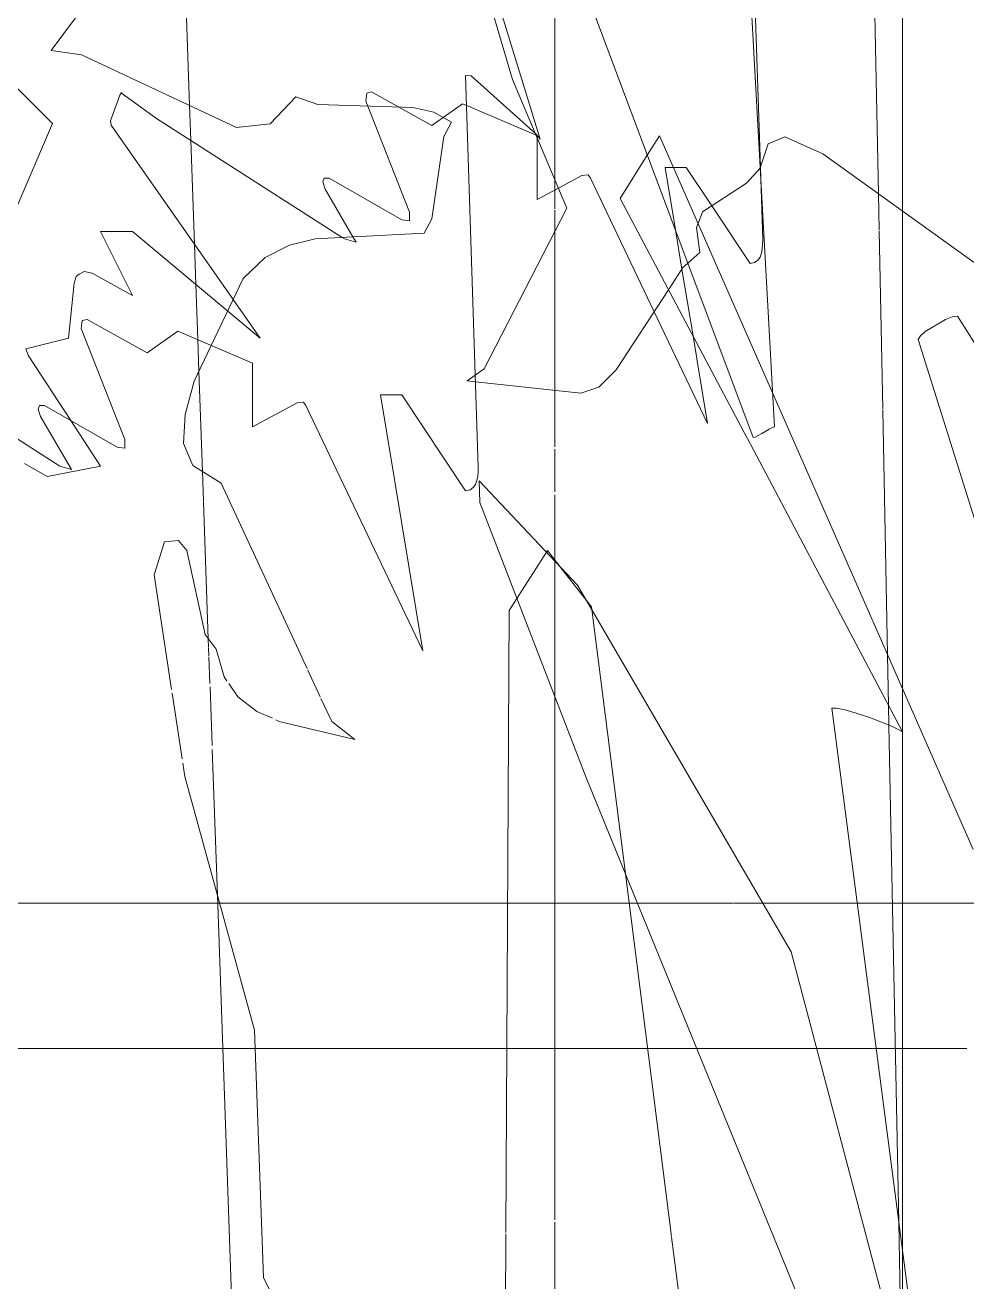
# Model space of a CAD drawing. Header units: inches. Extents: x 8252 to 9002, y -226 to 478.
# Drawn here: x 8576.22 to 8594.03, y 43.22 to 66.98 of the extents above; entities that cross this region are included whole.
import ezdxf

# ---------------------------------------------------------------- set-up
doc = ezdxf.new("R2010")
doc.units = ezdxf.units.IN
doc.header["$MEASUREMENT"] = 0
for name, color, linetype, lineweight in [('A-DETL-GENF', 92, 'Continuous', 9), ('A-GLAZ-CWMG', 51, 'Continuous', 9), ('A-WALL-PATT-1', 111, 'Continuous', 9), ('S-FNDN', 32, 'Continuous', 18)]:
    doc.layers.add(name, color=color, linetype=linetype, lineweight=lineweight)

# ---------------------------------------------------------------- blocks, each defined once
blk = doc.blocks.new('jay 23630 - jay 23630-1391547-Section 18')
at = {"layer": 'A-DETL-GENF'}
for p, q in [((8586.241, 69.185), (8586.241, 64.059)), ((8579.33, 65.463), (8579.231, 68.275)), ((8586.241, 67.936), (8586.241, 64.371)), ((8592.287, 67.596), (8592.362, 63.789)), ((8579.353, 64.802), (8579.33, 65.463)), ((8579.423, 62.839), (8579.353, 64.802)), ((8586.241, 64.371), (8586.241, 64.059)), ((8586.241, 64.059), (8586.241, 63.861)), ((8586.241, 64.059), (8586.241, 63.861)), ((8586.241, 63.861), (8586.241, 63.503)), ((8586.241, 63.861), (8586.241, 63.503)), ((8592.362, 63.789), (8592.376, 63.109)), ((8586.241, 63.481), (8586.241, 63.079)), ((8586.241, 63.481), (8586.241, 63.079)), ((8586.241, 63.079), (8586.241, 60.072)), ((8586.241, 63.079), (8586.241, 60.599)), ((8592.376, 63.09), (8592.442, 59.717)), ((8579.45, 62.076), (8579.423, 62.839)), ((8579.486, 61.034), (8579.45, 62.076)), ((8579.508, 60.434), (8579.486, 61.034)), ((8586.241, 61.043), (8586.241, 60.072)), ((8586.241, 60.506), (8586.241, 61.043)), ((8579.574, 58.54), (8579.508, 60.434)), ((8586.241, 60.599), (8586.241, 60.504)), ((8586.241, 60.504), (8586.241, 60.506)), ((8586.241, 60.072), (8586.241, 59.003)), ((8586.241, 60.072), (8586.241, 59.003)), ((8592.443, 59.696), (8592.534, 55.073)), ((8586.241, 58.961), (8586.241, 58.153)), ((8586.241, 58.961), (8586.241, 58.153)), ((8579.594, 57.975), (8579.574, 58.54)), ((8586.241, 58.096), (8586.241, 56.866)), ((8586.241, 58.096), (8586.241, 56.845)), ((8579.686, 55.376), (8579.595, 57.967)), ((8586.084, 57.011), (8586.104, 57.042)), ((8586.336, 56.744), (8586.104, 57.042)), ((8585.523, 56.137), (8586.084, 57.011)), ((8586.241, 56.845), (8586.241, 56.759)), ((8586.241, 56.845), (8586.241, 56.759)), ((8586.241, 56.753), (8586.241, 54.278)), ((8586.241, 56.753), (8586.241, 54.278)), ((8586.839, 56.098), (8586.336, 56.744)), ((8585.379, 55.913), (8585.523, 56.137)), ((8586.932, 55.979), (8586.839, 56.098)), ((8585.379, 55.913), (8585.312, 44.146)), ((8586.938, 55.928), (8586.932, 55.979)), ((8587.574, 50.93), (8586.938, 55.928)), ((8579.692, 55.214), (8579.686, 55.376)), ((8579.698, 55.053), (8579.692, 55.199)), ((8579.716, 54.527), (8579.698, 55.032)), ((8592.534, 55.073), (8592.553, 54.116)), ((8579.757, 53.36), (8579.718, 54.469)), ((8586.241, 54.278), (8586.241, 44.391)), ((8586.241, 54.278), (8586.241, 44.391)), ((8592.553, 54.116), (8592.56, 53.741)), ((8592.56, 53.735), (8592.745, 44.343)), ((8579.857, 50.53), (8579.76, 53.283)), ((8588.447, 44.071), (8587.574, 50.93)), ((8580.125, 42.942), (8579.857, 50.53)), ((8586.241, 44.343), (8586.241, 43.218)), ((8586.241, 44.343), (8586.241, 43.218)), ((8592.745, 44.343), (8592.773, 42.925)), ((8585.312, 44.125), (8585.303, 42.558)), ((8588.66, 42.393), (8588.448, 44.058)), ((8586.241, 43.215), (8586.241, 39.887)), ((8586.241, 43.215), (8586.241, 39.887))]:
    blk.add_line(p, q, dxfattribs=at)
blk = doc.blocks.new('Rectangular Mullion - Profile_Polycarbonate_Lower-1595359-Section 18')
at = {"layer": 'A-GLAZ-CWMG'}
for p, q in [((8575.146, 50.375), (8579.863, 50.375)), ((8579.863, 50.375), (8579.9, 50.375)), ((8579.9, 50.375), (8585.347, 50.375)), ((8585.347, 50.375), (8587.645, 50.375)), ((8587.645, 50.375), (8587.801, 50.375)), ((8587.801, 50.375), (8589.612, 50.375)), ((8589.627, 50.375), (8590.177, 50.375)), ((8590.177, 50.375), (8591.961, 50.375)), ((8591.961, 50.375), (8592.626, 50.375)), ((8592.626, 50.375), (8594.869, 50.375)), ((8574.74, 47.625), (8579.96, 47.625)), ((8579.96, 47.625), (8580.57, 47.625)), ((8580.57, 47.625), (8585.332, 47.625)), ((8585.332, 47.625), (8587.867, 47.625)), ((8587.867, 47.625), (8587.994, 47.625)), ((8587.994, 47.625), (8588.924, 47.625)), ((8588.924, 47.625), (8591.195, 47.625)), ((8591.195, 47.625), (8592.318, 47.625)), ((8592.318, 47.625), (8592.68, 47.625)), ((8592.68, 47.625), (8594.031, 47.625))]:
    blk.add_line(p, q, dxfattribs=at)
blk = doc.blocks.new('lupin 26755 - lupin 26755-V5-Section 18')
at = {"layer": 'A-DETL-GENF'}
for p, q in [((8576, 65.859), (8576.741, 65.118)), ((8576.741, 65.118), (8574.583, 60.109))]:
    blk.add_line(p, q, dxfattribs=at)
blk = doc.blocks.new('hydrangea 26752 - hydrangea 26752-V6-Section 18')
at = {"layer": 'A-DETL-GENF'}
for p, q in [((8578.256, 68.562), (8576.712, 66.503)), ((8585.441, 65.95), (8585.068, 67.21)), ((8576.712, 66.503), (8577.289, 66.42)), ((8577.289, 66.42), (8580.222, 65.044)), ((8585.87, 64.936), (8585.441, 65.95)), ((8580.854, 65.115), (8581.344, 65.621)), ((8581.344, 65.621), (8581.76, 65.479)), ((8581.76, 65.479), (8583.556, 65.422)), ((8583.556, 65.422), (8583.949, 65.336)), ((8583.949, 65.336), (8584.285, 65.143)), ((8584.285, 65.143), (8584.141, 64.872)), ((8580.222, 65.044), (8580.854, 65.115)), ((8586.468, 63.521), (8585.87, 64.936)), ((8584.141, 64.872), (8583.915, 63.318)), ((8590.272, 64.736), (8590.123, 64.281)), ((8590.593, 64.867), (8590.272, 64.736)), ((8591.311, 64.545), (8590.593, 64.867)), ((8594.282, 62.408), (8591.311, 64.545)), ((8590.122, 64.278), (8589.868, 63.989)), ((8589.868, 63.989), (8589.032, 63.448)), ((8584.902, 60.48), (8586.468, 63.521)), ((8583.915, 63.318), (8583.771, 63.047)), ((8588.948, 63.23), (8588.918, 63.15)), ((8589.032, 63.448), (8588.948, 63.23)), ((8583.771, 63.047), (8581.709, 62.938)), ((8588.918, 63.15), (8588.98, 62.68)), ((8581.22, 62.82), (8580.763, 62.583)), ((8581.709, 62.938), (8581.22, 62.82)), ((8580.763, 62.583), (8580.347, 62.188)), ((8588.98, 62.68), (8588.756, 62.478)), ((8588.663, 62.395), (8588.403, 61.996)), ((8588.756, 62.478), (8588.663, 62.395)), ((8580.347, 62.188), (8579.742, 60.924)), ((8588.391, 61.977), (8587.402, 60.46)), ((8579.742, 60.924), (8579.417, 60.245)), ((8584.733, 60.361), (8584.902, 60.48)), ((8587.402, 60.46), (8587.072, 60.136)), ((8579.417, 60.245), (8579.246, 59.618)), ((8584.579, 60.253), (8584.733, 60.361)), ((8584.737, 60.236), (8584.579, 60.253)), ((8586.73, 60.019), (8584.737, 60.236)), ((8587.072, 60.136), (8586.73, 60.019)), ((8579.246, 59.618), (8579.218, 59.066)), ((8579.218, 59.066), (8579.396, 58.654)), ((8579.396, 58.654), (8579.927, 58.317)), ((8579.927, 58.317), (8581.472, 54.99)), ((8578.858, 57.211), (8578.659, 56.582)), ((8579.125, 57.234), (8578.858, 57.211)), ((8579.282, 57.044), (8579.125, 57.234)), ((8579.624, 55.457), (8579.282, 57.044)), ((8578.659, 56.582), (8578.992, 54.415)), ((8579.837, 55.18), (8579.624, 55.457)), ((8579.983, 54.659), (8579.837, 55.18)), ((8581.473, 54.987), (8581.555, 54.811)), ((8581.569, 54.782), (8581.803, 54.278)), ((8580.039, 54.577), (8579.983, 54.659)), ((8580.247, 54.276), (8580.072, 54.529)), ((8579.002, 54.348), (8579.192, 53.106)), ((8580.603, 54.003), (8580.247, 54.276)), ((8581.817, 54.246), (8582.019, 53.813)), ((8580.899, 53.872), (8580.603, 54.003)), ((8581.028, 53.814), (8580.96, 53.845)), ((8582.459, 53.472), (8581.028, 53.814)), ((8582.019, 53.813), (8582.459, 53.472)), ((8579.205, 53.023), (8579.243, 52.773)), ((8579.243, 52.773), (8580.557, 47.974)), ((8580.557, 47.974), (8580.728, 43.296)), ((8580.728, 43.296), (8582.201, 40.382))]:
    blk.add_line(p, q, dxfattribs=at)
blk = doc.blocks.new('fountain grass 26747 - fountain grass 26747-1770214-Section 18')
at = {"layer": 'A-DETL-GENF'}
for p, q in [((8590.128, 64.295), (8589.935, 70.33)), ((8577.837, 65.173), (8578.012, 65.655)), ((8578.012, 65.655), (8578.045, 65.709)), ((8578.045, 65.709), (8578.047, 65.695)), ((8578.047, 65.695), (8578.708, 65.215)), ((8582.664, 65.54), (8582.682, 65.695)), ((8582.682, 65.695), (8582.775, 65.716)), ((8582.775, 65.716), (8583.288, 65.43)), ((8582.7, 65.449), (8582.664, 65.54)), ((8583.49, 63.442), (8582.7, 65.449)), ((8583.288, 65.43), (8583.914, 65.081)), ((8584.128, 65.233), (8584.495, 65.494)), ((8584.495, 65.494), (8584.571, 65.462)), ((8584.571, 65.462), (8584.668, 65.42)), ((8584.677, 65.416), (8585.886, 64.898)), ((8577.846, 65.091), (8577.837, 65.173)), ((8578.708, 65.215), (8582.219, 62.965)), ((8583.914, 65.081), (8584.128, 65.233)), ((8580.157, 61.79), (8577.846, 65.091)), ((8585.906, 64.89), (8585.906, 64.851)), ((8585.906, 64.851), (8585.906, 63.681)), ((8588.324, 64.285), (8588.484, 64.285)), ((8588.52, 63.107), (8588.324, 64.285)), ((8588.484, 64.285), (8588.727, 64.285)), ((8588.727, 64.285), (8589.208, 63.562)), ((8590.134, 64.091), (8590.128, 64.28)), ((8581.85, 64.014), (8581.876, 64.084)), ((8581.893, 63.881), (8581.85, 64.014)), ((8581.876, 64.084), (8581.971, 64.089)), ((8581.971, 64.089), (8583.344, 63.301)), ((8586.309, 63.898), (8586.748, 64.135)), ((8586.748, 64.135), (8586.868, 64.146)), ((8586.868, 64.146), (8586.913, 64.084)), ((8586.913, 64.084), (8588.12, 61.561)), ((8590.172, 62.924), (8590.135, 64.072)), ((8582.421, 62.976), (8581.893, 63.881)), ((8585.906, 63.681), (8586.309, 63.898)), ((8589.208, 63.562), (8589.935, 62.472)), ((8583.344, 63.301), (8583.488, 63.278)), ((8583.488, 63.278), (8583.49, 63.442)), ((8578.249, 61.867), (8577.644, 63.076)), ((8577.644, 63.076), (8578.249, 63.076)), ((8578.249, 63.076), (8580.053, 61.573)), ((8588.644, 62.365), (8588.52, 63.107)), ((8582.219, 62.965), (8582.263, 62.936)), ((8582.263, 62.936), (8582.48, 62.875)), ((8582.48, 62.875), (8582.421, 62.976)), ((8590.149, 62.667), (8590.164, 62.75)), ((8590.164, 62.75), (8590.17, 62.837)), ((8590.17, 62.837), (8590.172, 62.924)), ((8590.019, 62.491), (8590.08, 62.533)), ((8590.08, 62.533), (8590.122, 62.593)), ((8590.122, 62.593), (8590.149, 62.667)), ((8577.188, 62.226), (8577.241, 62.27)), ((8577.241, 62.27), (8577.336, 62.32)), ((8577.336, 62.32), (8577.489, 62.291)), ((8577.489, 62.291), (8578.249, 61.867)), ((8588.854, 61.102), (8588.644, 62.365)), ((8589.935, 62.472), (8590.019, 62.491)), ((8577.04, 61.061), (8577.149, 62.103)), ((8577.149, 62.103), (8577.188, 62.226)), ((8580.667, 61.061), (8580.157, 61.79)), ((8580.053, 61.573), (8580.667, 61.061)), ((8588.12, 61.561), (8589.13, 59.449)), ((8588.925, 60.674), (8588.854, 61.102)), ((8576.234, 60.86), (8577.04, 61.061)), ((8576.287, 60.727), (8576.234, 60.86)), ((8577.083, 59.505), (8576.287, 60.727)), ((8589.13, 59.449), (8588.926, 60.669)), ((8577.644, 58.643), (8577.083, 59.505)), ((8576.208, 58.692), (8576.637, 58.442)), ((8576.637, 58.442), (8577.644, 58.643))]:
    blk.add_line(p, q, dxfattribs=at)
blk = doc.blocks.new('lupin 26755 - lupin 26755-1778493-Section 18')
at = {"layer": 'A-DETL-GENF'}
for p, q in [((8587.989, 64.522), (8588.219, 64.889)), ((8588.219, 64.889), (8590.36, 60.017)), ((8587.477, 63.703), (8587.989, 64.522)), ((8589.878, 59.167), (8587.477, 63.703)), ((8593.247, 61.187), (8593.629, 61.416)), ((8593.629, 61.416), (8593.753, 61.462)), ((8593.753, 61.462), (8593.854, 61.478)), ((8593.854, 61.478), (8596.672, 57.03)), ((8593.113, 61.034), (8593.159, 61.105)), ((8593.159, 61.105), (8593.247, 61.187)), ((8595.359, 53.866), (8593.113, 61.034)), ((8590.362, 60.012), (8594.151, 51.394)), ((8592.816, 53.619), (8589.882, 59.16)), ((8584.821, 57.953), (8584.808, 58.364)), ((8584.808, 58.364), (8586.667, 56.392)), ((8586.838, 52.732), (8584.821, 57.953)), ((8586.667, 56.392), (8590.711, 49.459)), ((8591.481, 54.064), (8591.568, 54.065)), ((8593.409, 39.234), (8591.481, 54.064)), ((8591.568, 54.065), (8591.729, 54.032)), ((8591.729, 54.032), (8591.939, 53.971)), ((8591.939, 53.971), (8592.176, 53.892)), ((8592.176, 53.892), (8592.417, 53.802)), ((8592.417, 53.802), (8592.638, 53.708)), ((8592.638, 53.708), (8592.816, 53.619)), ((8593.261, 37.009), (8586.838, 52.732)), ((8590.711, 49.459), (8593.409, 39.234))]:
    blk.add_line(p, q, dxfattribs=at)
blk = doc.blocks.new('fountain grass 26747 - fountain grass 26747-1778495-Section 18')
at = {"layer": 'A-DETL-GENF'}
for p, q in [((8585.963, 64.821), (8582.739, 75.299)), ((8592.814, 64.821), (8592.814, 75.299)), ((8584.552, 73.687), (8589.993, 59.18)), ((8592.814, 73.687), (8592.814, 59.18)), ((8590.396, 59.381), (8589.791, 70.262)), ((8592.814, 59.381), (8592.814, 70.262)), ((8592.814, 68.624), (8592.814, 60.187)), ((8592.814, 60.187), (8592.814, 68.624)), ((8592.814, 58.777), (8592.814, 68.255)), ((8592.814, 62.61), (8592.814, 68.255)), ((8592.814, 67.65), (8592.814, 64.426)), ((8592.814, 67.345), (8592.814, 62.279)), ((8592.814, 67.239), (8592.814, 58.777)), ((8584.789, 58.624), (8584.552, 66.03)), ((8584.552, 66.03), (8584.657, 66.02)), ((8584.657, 66.02), (8585.889, 64.919)), ((8592.814, 58.624), (8592.814, 66.03)), ((8592.814, 66.03), (8592.814, 66.02)), ((8592.814, 66.02), (8592.814, 64.919)), ((8585.889, 64.919), (8585.963, 64.821)), ((8592.814, 64.919), (8592.814, 64.821)), ((8592.814, 64.426), (8592.814, 61.605)), ((8592.814, 61.88), (8592.814, 62.61)), ((8592.814, 62.279), (8592.814, 62.148)), ((8592.814, 62.148), (8592.814, 62.051)), ((8592.814, 62.051), (8592.814, 61.976)), ((8592.814, 61.976), (8592.814, 61.908)), ((8592.814, 61.908), (8592.814, 61.833)), ((8592.814, 61.605), (8592.814, 61.88)), ((8592.814, 61.833), (8592.814, 61.737)), ((8592.814, 61.737), (8592.814, 61.605)), ((8592.814, 61.605), (8592.814, 60.49)), ((8577.281, 61.241), (8577.299, 61.396)), ((8577.299, 61.396), (8577.392, 61.416)), ((8577.392, 61.416), (8578.53, 60.781)), ((8592.814, 61.396), (8592.814, 61.416)), ((8592.814, 61.416), (8592.814, 60.781)), ((8592.814, 61.356), (8592.814, 61.41)), ((8592.814, 61.41), (8592.814, 61.396)), ((8592.814, 61.396), (8592.814, 60.916)), ((8592.814, 61.241), (8592.814, 61.396)), ((8592.814, 60.873), (8592.814, 61.356)), ((8578.107, 59.142), (8577.281, 61.241)), ((8578.53, 60.781), (8579.112, 61.195)), ((8579.112, 61.195), (8580.523, 60.59)), ((8592.814, 59.142), (8592.814, 61.241)), ((8592.814, 60.781), (8592.814, 61.195)), ((8592.814, 61.195), (8592.814, 60.59)), ((8573.325, 60.916), (8576.88, 58.637)), ((8592.814, 60.916), (8592.814, 58.637)), ((8592.814, 60.792), (8592.814, 60.873)), ((8592.814, 56.762), (8592.814, 60.792)), ((8580.523, 60.59), (8580.523, 59.381)), ((8592.814, 60.59), (8592.814, 59.381)), ((8592.814, 60.49), (8592.814, 59.526)), ((8583.746, 55.15), (8582.94, 59.986)), ((8582.94, 59.986), (8583.343, 59.986)), ((8583.343, 59.986), (8584.552, 58.172)), ((8592.814, 55.15), (8592.814, 59.986)), ((8592.814, 59.986), (8592.814, 58.172)), ((8576.467, 59.715), (8576.493, 59.784)), ((8576.51, 59.582), (8576.467, 59.715)), ((8576.493, 59.784), (8576.588, 59.789)), ((8576.588, 59.789), (8577.96, 59.001)), ((8580.523, 59.381), (8581.365, 59.836)), ((8581.365, 59.836), (8581.484, 59.847)), ((8581.484, 59.847), (8581.53, 59.784)), ((8581.53, 59.784), (8583.746, 55.15)), ((8592.814, 59.836), (8592.814, 59.847)), ((8592.814, 59.847), (8592.814, 59.784)), ((8592.814, 59.381), (8592.814, 59.836)), ((8592.814, 59.784), (8592.814, 59.789)), ((8592.814, 59.789), (8592.814, 59.001)), ((8592.814, 59.715), (8592.814, 59.784)), ((8592.814, 59.784), (8592.814, 55.15)), ((8592.814, 59.582), (8592.814, 59.715)), ((8577.097, 58.575), (8576.51, 59.582)), ((8592.814, 58.575), (8592.814, 59.582)), ((8592.814, 59.526), (8592.814, 57.253)), ((8589.993, 59.18), (8590.031, 59.191)), ((8590.031, 59.191), (8590.088, 59.22)), ((8590.088, 59.22), (8590.156, 59.259)), ((8590.156, 59.259), (8590.228, 59.302)), ((8590.228, 59.302), (8590.296, 59.341)), ((8590.296, 59.341), (8590.355, 59.37)), ((8590.355, 59.37), (8590.396, 59.381)), ((8592.814, 59.37), (8592.814, 59.381)), ((8592.814, 59.341), (8592.814, 59.37)), ((8592.814, 59.302), (8592.814, 59.341)), ((8592.814, 59.259), (8592.814, 59.302)), ((8592.814, 59.22), (8592.814, 59.259)), ((8592.814, 59.191), (8592.814, 59.22)), ((8592.814, 59.18), (8592.814, 59.191)), ((8577.96, 59.001), (8578.105, 58.978)), ((8578.105, 58.978), (8578.107, 59.142)), ((8592.814, 58.978), (8592.814, 59.142)), ((8592.814, 59.001), (8592.814, 58.978)), ((8592.814, 55.964), (8592.814, 58.986)), ((8592.814, 58.986), (8592.814, 56.971)), ((8592.814, 57.568), (8592.814, 58.777)), ((8592.814, 58.777), (8592.814, 56.762)), ((8576.88, 58.637), (8577.097, 58.575)), ((8584.781, 58.45), (8584.787, 58.537)), ((8584.787, 58.537), (8584.789, 58.624)), ((8592.814, 58.637), (8592.814, 58.575)), ((8592.814, 58.537), (8592.814, 58.624)), ((8592.814, 58.45), (8592.814, 58.537)), ((8584.636, 58.192), (8584.697, 58.234)), ((8584.697, 58.234), (8584.739, 58.294)), ((8584.739, 58.294), (8584.766, 58.368)), ((8584.766, 58.368), (8584.781, 58.45)), ((8592.814, 58.368), (8592.814, 58.45)), ((8592.814, 58.294), (8592.814, 58.368)), ((8592.814, 58.234), (8592.814, 58.294)), ((8592.814, 58.192), (8592.814, 58.234)), ((8584.552, 58.172), (8584.636, 58.192)), ((8592.814, 58.172), (8592.814, 58.192)), ((8592.814, 57.971), (8592.814, 58.021)), ((8592.814, 58.021), (8592.814, 57.992)), ((8592.814, 57.992), (8592.814, 57.568)), ((8592.814, 57.927), (8592.814, 57.971)), ((8592.814, 57.804), (8592.814, 57.927)), ((8592.814, 56.762), (8592.814, 57.804)), ((8592.814, 57.253), (8592.814, 56.605)), ((8592.814, 56.971), (8592.814, 56.916)), ((8592.814, 56.916), (8592.814, 56.834)), ((8592.814, 56.834), (8592.814, 56.77)), ((8592.814, 56.77), (8592.814, 56.804)), ((8592.814, 56.804), (8592.814, 56.776)), ((8592.814, 56.776), (8592.814, 56.367)), ((8592.814, 56.77), (8592.814, 56.626)), ((8592.814, 55.189), (8592.814, 56.77)), ((8592.814, 56.56), (8592.814, 56.762)), ((8592.814, 56.626), (8592.814, 55.241)), ((8592.814, 56.605), (8592.814, 55.964)), ((8592.814, 56.427), (8592.814, 56.56)), ((8592.814, 54.344), (8592.814, 56.427)), ((8592.814, 56.367), (8592.814, 54.956)), ((8592.814, 54.956), (8592.814, 55.964)), ((8592.814, 55.964), (8592.814, 52.135)), ((8592.814, 55.241), (8592.814, 55.158)), ((8592.814, 55.158), (8592.814, 55.189)), ((8592.814, 55.085), (8592.814, 55.15)), ((8592.814, 55.15), (8592.814, 55.133)), ((8592.814, 55.133), (8592.814, 54.392)), ((8592.814, 54.976), (8592.814, 55.085)), ((8592.814, 54.344), (8592.814, 54.976)), ((8592.814, 54.948), (8592.814, 54.949)), ((8592.814, 54.949), (8592.814, 54.142)), ((8592.814, 54.907), (8592.814, 54.948)), ((8592.814, 54.797), (8592.814, 54.907)), ((8592.814, 54.645), (8592.814, 54.797)), ((8592.814, 54.32), (8592.814, 54.645)), ((8592.814, 54.392), (8592.814, 54.142)), ((8592.814, 54.142), (8592.814, 54.344)), ((8592.814, 54.142), (8592.814, 54.344)), ((8592.814, 54.2), (8592.814, 54.32)), ((8592.814, 54.142), (8592.814, 54.2)), ((8592.814, 53.135), (8592.814, 54.142)), ((8592.814, 53.336), (8592.814, 53.369)), ((8592.814, 53.369), (8592.814, 52.732)), ((8592.814, 53.215), (8592.814, 53.336)), ((8592.814, 51.847), (8592.814, 53.215)), ((8592.814, 53.097), (8592.814, 53.135)), ((8592.814, 53.04), (8592.814, 53.097)), ((8592.814, 52.971), (8592.814, 53.04)), ((8592.814, 52.898), (8592.814, 52.971)), ((8592.814, 52.829), (8592.814, 52.898)), ((8592.814, 52.771), (8592.814, 52.829)), ((8592.814, 52.732), (8592.814, 52.771)), ((8592.814, 52.135), (8592.814, 52.415)), ((8592.814, 52.415), (8592.814, 52.255)), ((8592.814, 52.255), (8592.814, 51.852)), ((8592.814, 52.127), (8592.814, 52.164)), ((8592.814, 52.164), (8592.814, 51.684)), ((8592.814, 52.013), (8592.814, 52.127)), ((8592.814, 49.911), (8592.814, 52.013)), ((8592.814, 51.852), (8592.814, 51.128)), ((8592.814, 51.724), (8592.814, 51.847)), ((8592.814, 51.693), (8592.814, 51.724)), ((8592.814, 51.724), (8592.814, 49.911)), ((8592.814, 51.684), (8592.814, 51.724)), ((8592.814, 51.603), (8592.814, 51.693)), ((8592.814, 51.474), (8592.814, 51.603)), ((8592.814, 51.323), (8592.814, 51.474)), ((8592.814, 51.168), (8592.814, 51.323)), ((8592.814, 51.027), (8592.814, 51.168)), ((8592.814, 51.128), (8592.814, 51.102)), ((8592.814, 51.102), (8592.814, 51.006)), ((8592.814, 50.918), (8592.814, 51.027)), ((8592.814, 51.006), (8592.814, 50.813)), ((8592.814, 49.968), (8592.814, 50.926)), ((8592.814, 50.926), (8592.814, 50.774)), ((8592.814, 48.097), (8592.814, 50.918)), ((8592.814, 50.813), (8592.814, 50.494)), ((8592.814, 50.774), (8592.814, 49.314)), ((8592.814, 49.314), (8592.814, 50.534)), ((8592.814, 50.534), (8592.814, 50.523)), ((8592.814, 50.523), (8592.814, 50.416)), ((8592.814, 50.494), (8592.814, 50.022)), ((8592.814, 50.416), (8592.814, 49.572)), ((8592.814, 49.495), (8592.814, 50.164)), ((8592.814, 50.164), (8592.814, 50.12)), ((8592.814, 50.12), (8592.814, 50.036)), ((8592.814, 50.036), (8592.814, 49.004)), ((8592.814, 50.022), (8592.814, 48.508)), ((8592.814, 48.508), (8592.814, 49.968)), ((8592.814, 49.572), (8592.814, 49.516)), ((8592.814, 49.516), (8592.814, 49.495)), ((8592.814, 49.004), (8592.814, 48.911)), ((8592.814, 48.911), (8592.814, 48.508)), ((8592.814, 48.508), (8592.814, 47.501)), ((8592.814, 47.501), (8592.814, 48.471)), ((8592.814, 48.471), (8592.814, 45.687)), ((8592.814, 46.889), (8592.814, 48.299)), ((8592.814, 48.299), (8592.814, 47.695)), ((8592.814, 48.057), (8592.814, 48.097)), ((8592.814, 47.998), (8592.814, 48.057)), ((8592.814, 47.93), (8592.814, 47.998)), ((8592.814, 47.858), (8592.814, 47.93)), ((8592.814, 47.79), (8592.814, 47.858)), ((8592.814, 47.733), (8592.814, 47.79)), ((8592.814, 47.695), (8592.814, 47.733)), ((8592.814, 46.856), (8592.814, 46.889)), ((8592.814, 46.687), (8592.814, 46.856)), ((8592.814, 46.615), (8592.814, 46.687)), ((8592.814, 46.413), (8592.814, 46.615)), ((8592.814, 46.083), (8592.814, 46.413)), ((8592.814, 46.167), (8592.814, 46.284)), ((8592.814, 46.284), (8592.814, 46.083)), ((8592.814, 45.923), (8592.814, 46.167)), ((8592.814, 44.631), (8592.814, 45.923)), ((8592.814, 45.687), (8592.814, 45.083)), ((8592.814, 45.083), (8592.814, 44.918)), ((8592.814, 44.918), (8592.814, 44.581)), ((8592.814, 44.471), (8592.814, 44.631)), ((8592.814, 44.581), (8592.814, 44.127)), ((8592.814, 44.372), (8592.814, 44.471)), ((8592.814, 43.595), (8592.814, 44.372)), ((8592.814, 44.127), (8592.814, 43.815)), ((8592.814, 43.815), (8592.814, 43.612)), ((8592.814, 43.665), (8592.814, 43.718)), ((8592.814, 43.718), (8592.814, 43.485)), ((8592.814, 43.541), (8592.814, 43.665)), ((8592.814, 43.612), (8592.814, 43.092)), ((8592.814, 43.463), (8592.814, 43.595)), ((8592.814, 43.388), (8592.814, 43.541)), ((8592.814, 43.485), (8592.814, 43.463)), ((8592.814, 42.456), (8592.814, 43.388))]:
    blk.add_line(p, q, dxfattribs=at)

msp = doc.modelspace()

# ---------------------------------------------------------------- hatches: boundary and pattern name
at = {"layer": 'A-WALL-PATT-1'}
h = msp.add_hatch(dxfattribs=at)
h.set_pattern_fill('FP_12', color=256, style=0, pattern_type=2)
h.set_pattern_definition([(90, (8642.817, 18.375), (-19.685, 1e-15), [24, 0, 0, 0])])
h.paths.add_polyline_path([(8401.319, 50.375), (8443.047, 50.375), (8442.477, 50.728), (8442.385, 50.826), (8442.38, 50.987), (8443.164, 52.278), (8443.402, 52.523), (8443.593, 52.64), (8446.414, 52.438), (8445.84, 52.769), (8445.639, 52.971), (8445.608, 53.043), (8446.414, 53.244), (8445.608, 54.655), (8451.452, 54.05), (8451.48, 54.146), (8451.62, 54.412), (8451.653, 54.453), (8446.817, 57.274), (8446.828, 57.679), (8446.883, 57.959), (8446.939, 58.049), (8447.019, 58.08), (8451.855, 56.267), (8450.44, 58.369), (8450.444, 58.483), (8450.566, 58.52), (8452.141, 58.04), (8452.258, 58.08), (8452.228, 58.203), (8451.071, 59.571), (8451.049, 59.692), (8451.173, 59.725), (8453.064, 59.088), (8453.142, 59.185), (8453.279, 59.327), (8453.322, 59.396), (8453.322, 59.454), (8453.064, 59.603), (8451.388, 60.555), (8451.37, 60.676), (8451.436, 61.001), (8451.545, 61.216), (8451.583, 61.266), (8451.653, 61.304), (8451.749, 61.304), (8452.862, 60.498), (8453.467, 60.699), (8452.71, 61.332), (8452.641, 61.441), (8452.661, 61.505), (8452.803, 61.489), (8454.531, 60.699), (8454.877, 60.498), (8455.885, 60.699), (8454.527, 62.783), (8454.474, 62.916), (8455.28, 63.117), (8455.389, 64.16), (8455.428, 64.282), (8455.577, 64.377), (8455.766, 64.326), (8456.489, 63.923), (8455.885, 65.132), (8456.489, 65.132), (8458.907, 63.117), (8456.086, 67.147), (8456.093, 67.271), (8456.288, 67.752), (8457.014, 67.229), (8460.503, 64.993), (8460.72, 64.931), (8460.133, 65.938), (8460.09, 66.07), (8460.133, 66.141), (8460.211, 66.145), (8461.584, 65.357), (8461.728, 65.334), (8461.715, 65.535), (8460.904, 67.596), (8460.922, 67.752), (8461.015, 67.772), (8462.154, 67.137), (8462.735, 67.55), (8464.146, 66.946), (8464.146, 65.737), (8464.988, 66.191), (8465.116, 66.191), (8465.153, 66.14), (8467.37, 61.505), (8466.564, 66.341), (8466.967, 66.341), (8468.176, 64.528), (8468.259, 64.547), (8468.351, 64.634), (8468.389, 64.723), (8468.41, 64.893), (8468.404, 65.225), (8468.176, 72.386), (8468.28, 72.376), (8469.512, 71.275), (8469.586, 71.177), (8466.362, 81.655), (8467.37, 82.461), (8468.981, 81.05), (8468.176, 80.043), (8473.616, 65.535), (8473.711, 65.575), (8474.019, 65.737), (8473.414, 76.617), (8473.482, 76.645), (8473.556, 76.71), (8473.616, 76.819), (8475.026, 76.214), (8474.825, 73.796), (8476.235, 73.998), (8476.756, 76.533), (8476.84, 76.617), (8478.284, 76.335), (8480.064, 75.811), (8481.877, 66.543), (8484.295, 75.61), (8483.796, 75.833), (8483.709, 75.918), (8483.709, 76.031), (8485.101, 77.423), (8484.698, 73.595), (8482.481, 65.132), (8489.332, 74.61), (8489.735, 74.006), (8489.332, 70.782), (8487.519, 67.961), (8488.536, 68.264), (8489.26, 68.965), (8490.944, 74.61), (8491.559, 74.341), (8491.798, 73.701), (8491.177, 68.635), (8491.235, 68.503), (8491.346, 68.407), (8491.798, 68.176), (8491.894, 68.093), (8491.952, 67.961), (8491.956, 66.846), (8491.678, 65.882), (8490.547, 63.609), (8490.547, 62.945), (8490.944, 62.319), (8494.37, 65.342), (8493.765, 63.327), (8493.791, 63.272), (8494.714, 63.189), (8494.773, 63.125), (8494.713, 62.98), (8493.319, 61.597), (8493.362, 61.513), (8493.53, 61.545), (8495.826, 63.16), (8495.911, 63.125), (8496.384, 62.722), (8495.78, 61.312), (8497.19, 62.319), (8497.19, 58.491), (8499.944, 58.771), (8500.358, 58.611), (8500.478, 58.207), (8500.213, 57.483), (8500.616, 57.483), (8500.658, 57.458), (8500.759, 57.334), (8500.833, 57.129), (8500.837, 56.772), (8500.759, 56.377), (8500.343, 55.535), (8500.888, 55.449), (8503.638, 57.282), (8503.649, 57.129), (8502.832, 55.67), (8504.721, 56.872), (8504.6, 56.943), (8504.61, 57.347), (8504.666, 57.628), (8504.721, 57.717), (8504.802, 57.749), (8509.487, 55.991), (8509.54, 56.011), (8509.564, 55.963), (8509.637, 55.935), (8508.223, 58.037), (8508.227, 58.152), (8508.349, 58.188), (8509.923, 57.708), (8510.04, 57.749), (8510.01, 57.871), (8508.854, 59.239), (8508.831, 59.36), (8508.978, 59.386), (8510.846, 58.756), (8510.925, 58.853), (8511.062, 58.995), (8511.105, 59.064), (8511.105, 59.122), (8510.846, 59.271), (8509.17, 60.224), (8509.153, 60.344), (8509.219, 60.67), (8509.285, 60.822), (8509.36, 60.931), (8509.436, 60.972), (8509.532, 60.972), (8510.645, 60.166), (8511.249, 60.368), (8510.493, 61), (8510.423, 61.109), (8510.443, 61.174), (8510.586, 61.157), (8512.314, 60.368), (8512.66, 60.166), (8513.667, 60.368), (8512.31, 62.452), (8512.257, 62.584), (8513.063, 62.786), (8513.172, 63.828), (8513.211, 63.951), (8513.359, 64.045), (8513.549, 63.995), (8514.272, 63.592), (8513.667, 64.801), (8514.272, 64.801), (8516.69, 62.786), (8513.866, 66.846), (8513.875, 66.94), (8514.07, 67.42), (8515.013, 66.759), (8518.286, 64.661), (8518.503, 64.599), (8517.916, 65.606), (8517.873, 65.739), (8517.916, 65.809), (8517.994, 65.814), (8519.366, 65.026), (8519.511, 65.002), (8519.511, 65.172), (8518.687, 67.265), (8518.705, 67.42), (8518.798, 67.44), (8519.936, 66.806), (8520.518, 67.219), (8521.928, 66.614), (8521.928, 65.405), (8522.771, 65.86), (8522.898, 65.86), (8522.936, 65.808), (8525.152, 61.174), (8524.346, 66.01), (8524.749, 66.01), (8525.958, 64.196), (8526.042, 64.216), (8526.134, 64.302), (8526.172, 64.392), (8526.193, 64.562), (8526.187, 64.894), (8525.958, 72.054), (8526.063, 72.044), (8527.295, 70.943), (8527.369, 70.845), (8524.145, 81.323), (8525.152, 82.129), (8526.764, 80.719), (8525.958, 79.711), (8531.399, 65.204), (8531.494, 65.244), (8531.802, 65.405), (8531.197, 76.286), (8531.265, 76.314), (8531.339, 76.379), (8531.399, 76.487), (8532.809, 75.883), (8532.608, 73.465), (8534.018, 73.666), (8534.538, 76.202), (8534.622, 76.286), (8536.066, 76.003), (8537.846, 75.48), (8539.66, 66.211), (8542.078, 75.278), (8541.579, 75.501), (8541.492, 75.587), (8541.492, 75.7), (8542.884, 77.092), (8542.481, 73.263), (8540.264, 64.801), (8547.115, 74.279), (8547.518, 73.674), (8547.115, 70.45), (8545.302, 67.63), (8546.318, 67.932), (8546.599, 68.205), (8546.192, 68.974), (8546.934, 70.16), (8547.27, 69.395), (8548.727, 74.279), (8549.342, 74.01), (8549.581, 73.369), (8548.96, 68.303), (8549.018, 68.172), (8549.128, 68.075), (8549.581, 67.844), (8549.677, 67.761), (8549.734, 67.63), (8549.738, 66.514), (8549.46, 65.55), (8549.197, 65.01), (8550.023, 63.131), (8552.152, 65.01), (8551.548, 62.995), (8551.574, 62.94), (8552.497, 62.857), (8552.555, 62.794), (8552.468, 62.621), (8551.101, 61.265), (8551.145, 61.182), (8551.312, 61.213), (8553.042, 62.428), (8551.827, 66.304), (8551.874, 66.376), (8551.961, 66.457), (8552.344, 66.687), (8552.569, 66.749), (8555.386, 62.3), (8554.973, 60.372), (8554.973, 60.205), (8555.683, 59.779), (8557.314, 68.232), (8557.611, 68.529), (8558.088, 68.131), (8558.66, 73.214), (8557.198, 83.431), (8558.355, 89.249), (8557.451, 89.772), (8557.039, 91.136), (8557.026, 93.033), (8557.827, 97.19), (8558.455, 98.833), (8559.111, 99.775), (8559.809, 100.19), (8559.971, 100.242), (8559.992, 100.762), (8560.009, 101), (8560.045, 100.266), (8561.585, 100.762), (8563.302, 100.932), (8563.928, 100.844), (8564.287, 100.629), (8566.138, 94.999), (8566.309, 93.411), (8566.12, 92.129), (8565.451, 91.343), (8564.175, 90.517), (8563.531, 89.436), (8563.611, 88.239), (8564.206, 86.976), (8566.994, 83.272), (8567.563, 82.227), (8567.807, 71.795), (8567.778, 71.563), (8567.263, 58.516), (8567.41, 58.74), (8567.547, 58.889), (8567.681, 58.827), (8568.188, 58.516), (8568.288, 58.444), (8567.41, 54.45), (8567.593, 54.47), (8567.363, 54.281), (8567.036, 52.809), (8567.03, 52.138), (8567.16, 52.098), (8567.484, 52.396), (8567.368, 52.598), (8567.669, 52.567), (8567.853, 52.736), (8567.448, 53.215), (8567.425, 53.336), (8567.55, 53.369), (8568.288, 53.138), (8568.795, 53.605), (8567.765, 54.2), (8567.747, 54.32), (8567.813, 54.645), (8567.929, 54.871), (8567.954, 54.907), (8568.064, 54.949), (8568.126, 54.948), (8569.241, 54.143), (8569.519, 54.25), (8569.785, 54.393), (8569.241, 54.831), (8568.577, 55.218), (8568.588, 55.622), (8568.643, 55.903), (8568.699, 55.992), (8568.779, 56.024), (8570.97, 55.202), (8571.277, 55.854), (8570.904, 56.427), (8570.851, 56.56), (8571.657, 56.762), (8571.766, 57.804), (8571.805, 57.927), (8571.953, 58.021), (8572.143, 57.971), (8572.256, 57.927), (8572.463, 58.373), (8572.261, 58.777), (8572.657, 58.777), (8573.147, 59.815), (8572.463, 60.792), (8572.469, 60.916), (8572.664, 61.396), (8573.587, 60.748), (8576, 65.859), (8576.741, 65.118), (8574.583, 60.109), (8576.88, 58.637), (8577.097, 58.575), (8576.51, 59.582), (8576.467, 59.715), (8576.51, 59.785), (8576.588, 59.789), (8577.083, 59.505), (8576.287, 60.727), (8576.234, 60.86), (8577.04, 61.061), (8577.149, 62.103), (8577.188, 62.226), (8577.336, 62.32), (8577.526, 62.27), (8578.249, 61.867), (8577.644, 63.076), (8578.249, 63.076), (8579.45, 62.076), (8579.417, 62.847), (8577.843, 65.118), (8577.853, 65.215), (8578.047, 65.695), (8578.975, 65.044), (8579.353, 64.802), (8579.33, 65.463), (8577.289, 66.42), (8576.712, 66.503), (8578.256, 68.562), (8579.231, 68.275), (8579.051, 73.355), (8577.901, 73.588), (8577.428, 73.711), (8576.944, 73.861), (8576.458, 74.048), (8576.026, 74.258), (8575.729, 74.442), (8575.468, 74.647), (8575.25, 74.875), (8575.084, 75.128), (8574.979, 75.406), (8574.942, 75.712), (8575.002, 76.176), (8575.963, 82.204), (8576.737, 84.291), (8577.77, 85.899), (8579.114, 87.165), (8582.951, 89.223), (8583.034, 89.702), (8582.849, 90.146), (8581.525, 91.796), (8581.109, 92.629), (8580.728, 95.145), (8580.866, 96.302), (8581.201, 97.209), (8581.67, 97.91), (8583.248, 99.236), (8586.08, 100), (8587.812, 99.236), (8588.654, 97.531), (8588.535, 90.468), (8589.322, 89.792), (8593.916, 87.575), (8594.656, 86.824), (8595.029, 85.68), (8594.815, 78.848), (8594.292, 76.57), (8593.538, 74.857), (8592.547, 74.042), (8592.174, 73.338), (8592.202, 71.943), (8593.037, 69.714), (8593.133, 70.178), (8593.217, 70.262), (8594.661, 69.979), (8595.442, 69.749), (8595.174, 74.561), (8595.242, 74.589), (8595.316, 74.654), (8595.376, 74.763), (8596.786, 74.158), (8596.585, 71.74), (8597.995, 71.942), (8598.516, 74.477), (8598.6, 74.561), (8600.044, 74.278), (8601.824, 73.755), (8603.406, 65.667), (8604.145, 66.393), (8604.846, 69.022), (8604.854, 69.052), (8606.055, 73.554), (8605.556, 73.777), (8605.469, 73.862), (8605.469, 73.975), (8606.861, 75.367), (8606.458, 71.539), (8605.534, 68.013), (8605.709, 68.255), (8606.112, 67.65), (8605.812, 65.249), (8606.855, 66.691), (8607.321, 68.255), (8607.825, 68.034), (8611.092, 72.554), (8611.495, 71.95), (8611.092, 68.726), (8609.279, 65.905), (8610.295, 66.208), (8611.02, 66.909), (8612.704, 72.554), (8613.319, 72.285), (8613.558, 71.645), (8612.937, 66.579), (8612.995, 66.447), (8613.106, 66.351), (8613.558, 66.119), (8613.654, 66.036), (8613.712, 65.905), (8613.716, 64.789), (8613.438, 63.825), (8612.957, 62.86), (8615.315, 64.591), (8615.102, 65.123), (8615.008, 65.78), (8615.055, 66.466), (8615.264, 67.082), (8615.666, 67.533), (8616.255, 67.713), (8617.079, 67.533), (8617.369, 67.26), (8617.531, 66.848), (8617.741, 64.242), (8617.656, 63.461), (8616.245, 61.154), (8616.474, 61.133), (8616.533, 61.069), (8616.473, 60.924), (8615.537, 59.995), (8615.408, 59.785), (8615.364, 59.541), (8617.586, 61.104), (8617.671, 61.069), (8618.144, 60.666), (8617.863, 60.01), (8618.027, 59.847), (8617.875, 59.495), (8618.95, 60.263), (8618.95, 56.435), (8620.382, 56.58), (8620.382, 133.875), (8506.069, 133.875), (8506.069, 131.125), (8449.358, 131.125), (8449.877, 130.582), (8452.243, 128.377), (8453.793, 126.774), (8455.02, 124.748), (8455.55, 122.175), (8455.224, 118.708), (8454.366, 114.978), (8453.384, 111.768), (8452.243, 108.954), (8450.911, 106.409), (8449.355, 104.009), (8447.543, 101.628), (8445.441, 99.143), (8443.275, 97.01), (8441.286, 95.536), (8439.468, 94.364), (8437.815, 93.14), (8436.32, 91.508), (8434.976, 89.112), (8433.777, 85.597), (8433.131, 81.716), (8433.179, 78.324), (8433.471, 75.626), (8433.615, 73.285), (8433.179, 71.326), (8431.744, 69.682), (8428.886, 68.289), (8425.452, 67.362), (8422.381, 66.955), (8419.388, 66.759), (8416.192, 66.464), (8412.508, 65.761), (8408.054, 64.34), (8402.548, 61.893), (8401.319, 61.316), (8401.319, 59.078)], flags=0)
h.paths.add_polyline_path([(8569.571, 52.88), (8569.656, 52.971), (8569.699, 53.04), (8569.687, 53.106), (8569.354, 53.295), (8569.15, 53.408), (8568.882, 53.106), (8569.03, 53.106), (8569.241, 53.056), (8569.489, 52.941), (8569.569, 52.881)], flags=0)
h.paths.add_polyline_path([(8557.794, 54.533), (8558.013, 54.678), (8558.019, 54.987), (8557.908, 54.762)], flags=0)
h.paths.add_polyline_path([(8506.45, 54.87), (8507.493, 55.255), (8506.378, 55.905), (8505.871, 55.36), (8505.871, 55.256), (8506.086, 55.113)], flags=0)
h.paths.add_polyline_path([(8505.286, 55.981), (8505.876, 56.198), (8504.89, 56.772), (8504.847, 56.035), (8505.13, 56.223), (8505.266, 56.011)], flags=0)
h.paths.add_polyline_path([(8574.876, 57.101), (8574.973, 57.206), (8574.678, 57.627), (8573.739, 58.149), (8573.707, 58.076), (8574.875, 57.102)], flags=0)
h.paths.add_polyline_path([(8557.996, 57.152), (8558.059, 57.152), (8558.063, 57.336)], flags=0)
h.paths.add_polyline_path([(8556.206, 58.285), (8557.727, 58.439), (8558.081, 58.302), (8558.191, 64.142), (8558.092, 64.669), (8557.333, 63.635), (8556.2, 59.039), (8556.204, 58.439)], flags=0)
h.paths.add_polyline_path([(8548.727, 61.988), (8549.52, 62.688), (8548.755, 64.132), (8548.33, 63.277), (8548.33, 62.614)], flags=0)
h.paths.add_polyline_path([(8521.541, 149.625), (8620.382, 149.625), (8620.382, 235.348), (8506.069, 235.348), (8506.069, 149.625)], flags=0)

# ---------------------------------------------------------------- linework, layer by layer
at = {"layer": 'S-FNDN'}
for p, q in [((8587.867, 47.625), (8567.412, 47.625)), ((8594.031, 47.625), (8587.867, 47.625))]:
    msp.add_line(p, q, dxfattribs=at)

# ---------------------------------------------------------------- block references
at = {"layer": 'A-DETL-GENF'}
for name in ['jay 23630 - jay 23630-1391547-Section 18', 'fountain grass 26747 - fountain grass 26747-1770214-Section 18', 'fountain grass 26747 - fountain grass 26747-1778495-Section 18', 'lupin 26755 - lupin 26755-V5-Section 18', 'lupin 26755 - lupin 26755-1778493-Section 18', 'hydrangea 26752 - hydrangea 26752-V6-Section 18']:
    msp.add_blockref(name, (0, 0), dxfattribs=at)
at = {"layer": 'A-GLAZ-CWMG'}
msp.add_blockref('Rectangular Mullion - Profile_Polycarbonate_Lower-1595359-Section 18', (0, 0), dxfattribs=at)

doc.saveas('drawing.dxf')
